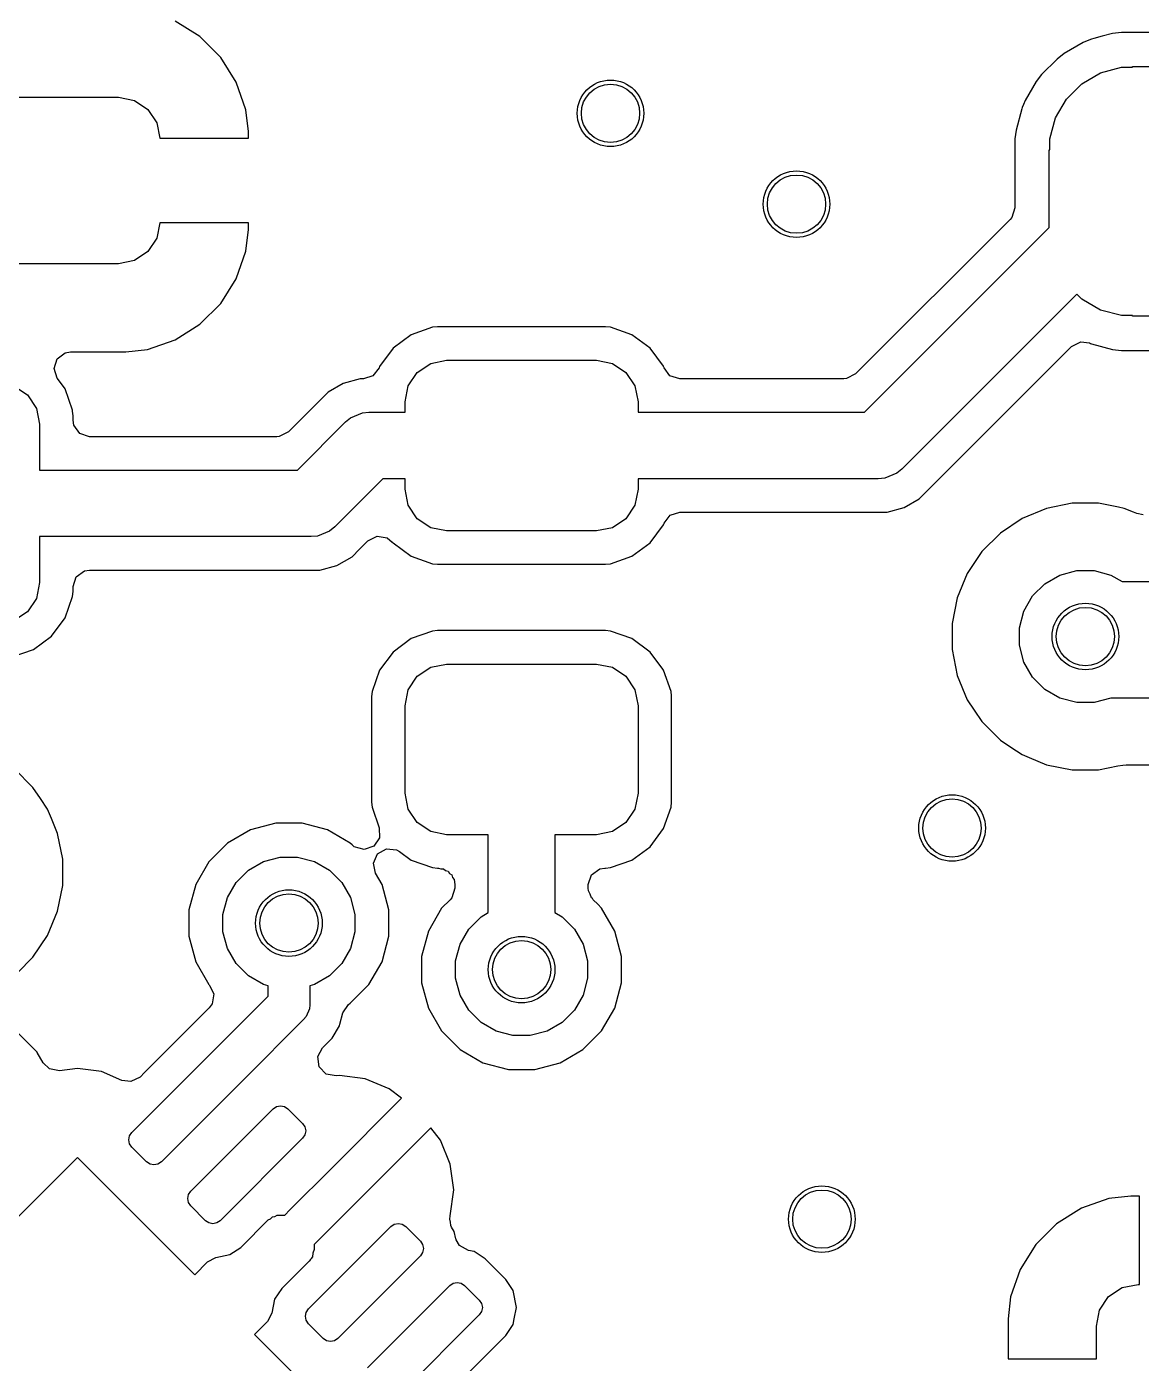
# Model space of a CAD drawing. Extents: x 3.9 to 7.48, y -4.89 to -2.91.
# Drawn here: x 6.8417 to 7.1052, y -4.2566 to -3.9406 of the extents above; entities that cross this region are included whole.
import ezdxf

# ---------------------------------------------------------------- set-up
doc = ezdxf.new("R2010")
doc.units = 0
doc.header["$MEASUREMENT"] = 0
doc.layers.add('BLACK', color=7, linetype='CONTINUOUS')

msp = doc.modelspace()

# ---------------------------------------------------------------- linework, layer by layer
at = {"layer": 'BLACK', "linetype": 'CONTINUOUS'}
for p, q in [((6.88264, -3.94291), (6.87678, -3.93923)), ((6.88754, -3.94781), (6.88264, -3.94291)), ((6.88264, -3.94291), (6.88264, -3.94291)), ((7.09279, -3.94377), (7.09144, -3.94432)), ((7.09339, -3.94352), (7.09279, -3.94377)), ((7.09396, -3.94336), (7.09339, -3.94352)), ((7.09595, -3.94283), (7.09396, -3.94336)), ((7.0984, -3.94217), (7.09595, -3.94283)), ((7.10049, -3.9419), (7.0984, -3.94217)), ((7.0984, -3.94217), (7.0984, -3.94217)), ((7.0984, -3.94217), (7.0984, -3.94217)), ((7.12277, -3.9419), (7.10049, -3.9419)), ((7.08695, -3.94692), (7.08528, -3.9482)), ((7.09144, -3.94432), (7.08695, -3.94692)), ((6.89122, -3.95367), (6.88754, -3.94781)), ((7.08528, -3.9482), (7.08161, -3.95187)), ((7.09555, -3.95149), (7.10051, -3.95016)), ((7.10051, -3.95016), (7.10308, -3.95016)), ((7.10308, -3.95016), (7.10308, -3.94999)), ((7.10308, -3.94999), (7.12277, -3.94999)), ((7.08033, -3.95354), (7.07773, -3.95803)), ((7.08161, -3.95187), (7.08033, -3.95354)), ((7.0911, -3.95406), (7.09555, -3.95149)), ((6.8935, -3.9602), (6.89122, -3.95367)), ((7.08747, -3.95769), (7.0911, -3.95406)), ((6.82597, -3.95723), (6.86338, -3.95723)), ((6.86338, -3.95723), (6.86714, -3.95798)), ((6.86714, -3.95798), (6.87034, -3.96012)), ((7.07705, -3.95967), (7.07693, -3.95998)), ((7.07736, -3.95894), (7.07705, -3.95967)), ((7.07773, -3.95803), (7.07736, -3.95894)), ((7.0849, -3.96214), (7.08747, -3.95769)), ((6.87034, -3.96012), (6.87247, -3.96331)), ((6.89408, -3.96535), (6.8935, -3.9602)), ((6.8935, -3.9602), (6.8935, -3.9602)), ((7.07693, -3.95998), (7.07558, -3.96499)), ((7.07693, -3.95998), (7.07693, -3.95998)), ((7.08357, -3.9671), (7.0849, -3.96214)), ((6.87247, -3.96331), (6.87319, -3.96692)), ((6.89408, -3.96692), (6.89408, -3.96535)), ((6.89408, -3.96535), (6.89408, -3.96535)), ((7.07558, -3.96499), (7.07531, -3.96708)), ((6.87319, -3.96692), (6.89408, -3.96692)), ((6.89408, -3.96692), (6.89408, -3.96692)), ((7.07531, -3.96708), (7.07531, -3.98338)), ((7.08357, -3.96967), (7.08357, -3.9671)), ((7.0834, -3.98807), (7.0834, -3.96967)), ((7.0834, -3.96967), (7.08357, -3.96967)), ((7.07531, -3.98338), (7.07456, -3.98567)), ((6.87319, -3.98692), (6.87247, -3.99053)), ((6.89408, -3.98692), (6.87319, -3.98692)), ((6.89408, -3.98849), (6.89408, -3.98692)), ((6.89408, -3.98692), (6.89408, -3.98692)), ((7.07417, -3.98614), (7.03762, -4.02268)), ((7.03975, -4.03172), (7.0834, -3.98807)), ((7.07456, -3.98567), (7.07417, -3.98614)), ((6.87247, -3.99053), (6.87034, -3.99372)), ((6.8935, -3.99364), (6.89408, -3.98849)), ((6.89408, -3.98849), (6.89408, -3.98849)), ((6.87034, -3.99372), (6.86714, -3.99585)), ((6.89122, -4.00017), (6.8935, -3.99364)), ((6.8935, -3.99364), (6.8935, -3.99364)), ((6.86338, -3.9966), (6.82597, -3.9966)), ((6.86714, -3.99585), (6.86338, -3.9966)), ((6.88754, -4.00603), (6.89122, -4.00017)), ((7.08993, -4.00381), (7.04858, -4.04516)), ((7.0911, -4.00498), (7.08993, -4.00381)), ((6.88264, -4.01092), (6.88754, -4.00603)), ((7.09555, -4.00755), (7.0911, -4.00498)), ((7.10051, -4.00888), (7.09555, -4.00755)), ((7.10308, -4.00888), (7.10051, -4.00888)), ((7.10308, -4.00904), (7.10308, -4.00888)), ((7.12277, -4.00904), (7.10308, -4.00904)), ((6.87678, -4.0146), (6.88264, -4.01092)), ((6.93258, -4.0134), (6.92828, -4.01657)), ((6.93762, -4.01163), (6.93258, -4.0134)), ((6.93882, -4.01152), (6.93762, -4.01163)), ((6.93762, -4.01163), (6.93762, -4.01163)), ((6.97853, -4.01152), (6.93882, -4.01152)), ((6.93882, -4.01152), (6.93882, -4.01152)), ((6.97973, -4.01163), (6.97853, -4.01152)), ((6.97853, -4.01152), (6.97853, -4.01152)), ((6.98477, -4.0134), (6.97973, -4.01163)), ((6.97973, -4.01163), (6.97973, -4.01163)), ((6.98907, -4.01657), (6.98477, -4.0134)), ((6.87025, -4.01689), (6.87678, -4.0146)), ((6.92828, -4.01657), (6.9251, -4.02088)), ((6.92828, -4.01657), (6.92828, -4.01657)), ((6.99221, -4.02082), (6.98907, -4.01657)), ((6.98907, -4.01657), (6.98907, -4.01657)), ((6.98907, -4.01657), (6.98907, -4.01657)), ((6.98907, -4.01657), (6.98907, -4.01657)), ((6.98907, -4.01657), (6.98907, -4.01657)), ((7.05269, -4.05221), (7.08872, -4.01618)), ((7.08872, -4.01618), (7.09086, -4.01509)), ((7.09086, -4.01509), (7.09296, -4.01534)), ((7.09296, -4.01534), (7.09317, -4.01543)), ((7.09317, -4.01543), (7.09339, -4.01552)), ((7.09339, -4.01552), (7.09339, -4.01552)), ((7.09339, -4.01552), (7.09339, -4.01552)), ((7.09339, -4.01552), (7.0984, -4.01686)), ((6.84815, -4.0214), (6.84887, -4.0191)), ((6.84887, -4.0191), (6.85081, -4.01767)), ((6.85081, -4.01767), (6.85204, -4.01747)), ((6.85204, -4.01747), (6.8651, -4.01747)), ((6.8651, -4.01747), (6.87025, -4.01689)), ((6.8651, -4.01747), (6.8651, -4.01747)), ((6.87025, -4.01689), (6.87025, -4.01689)), ((6.93719, -4.02016), (6.94096, -4.01941)), ((6.94096, -4.01941), (6.97639, -4.01941)), ((6.97639, -4.01941), (6.98016, -4.02016)), ((7.0984, -4.01686), (7.10049, -4.01713)), ((7.10049, -4.01713), (7.10049, -4.01713)), ((7.10049, -4.01713), (7.12277, -4.01713)), ((6.84891, -4.02368), (6.84815, -4.0214)), ((6.92498, -4.02121), (6.92352, -4.02313)), ((6.9251, -4.02088), (6.92498, -4.02121)), ((6.9251, -4.02088), (6.9251, -4.02088)), ((6.93187, -4.02549), (6.934, -4.0223)), ((6.934, -4.0223), (6.93719, -4.02016)), ((6.98016, -4.02016), (6.98335, -4.0223)), ((6.98335, -4.0223), (6.98548, -4.02549)), ((6.99225, -4.02088), (6.99221, -4.02082)), ((6.99237, -4.02121), (6.99225, -4.02088)), ((6.99376, -4.02308), (6.99237, -4.02121)), ((6.99605, -4.02382), (6.99376, -4.02308)), ((7.03762, -4.02268), (7.03547, -4.02378)), ((6.83866, -4.02547), (6.84186, -4.0276)), ((6.85034, -4.02563), (6.84891, -4.02368)), ((6.85075, -4.02618), (6.85034, -4.02563)), ((6.85252, -4.03123), (6.85075, -4.02618)), ((6.91651, -4.0249), (6.91292, -4.02697)), ((6.92052, -4.02382), (6.91651, -4.0249)), ((6.91651, -4.0249), (6.91651, -4.0249)), ((6.91651, -4.0249), (6.91651, -4.0249)), ((6.91651, -4.0249), (6.91651, -4.0249)), ((6.9213, -4.02382), (6.92052, -4.02382)), ((6.92352, -4.02313), (6.9213, -4.02382)), ((6.93112, -4.02926), (6.93187, -4.02549)), ((6.98548, -4.02549), (6.98623, -4.02926)), ((7.03486, -4.02382), (6.99605, -4.02382)), ((7.03547, -4.02378), (7.03486, -4.02382)), ((6.84186, -4.0276), (6.84399, -4.0308)), ((6.91292, -4.02697), (6.90354, -4.03636)), ((6.93112, -4.03172), (6.93112, -4.02926)), ((6.98623, -4.02926), (6.98623, -4.03172)), ((6.84399, -4.0308), (6.84474, -4.03456)), ((6.85261, -4.03223), (6.85252, -4.03123)), ((6.85263, -4.03243), (6.85261, -4.03223)), ((6.85263, -4.0336), (6.85263, -4.03243)), ((6.85263, -4.03243), (6.85263, -4.03243)), ((6.91823, -4.03304), (6.92106, -4.03187)), ((6.92106, -4.03187), (6.9226, -4.03172)), ((6.9226, -4.03172), (6.93112, -4.03172)), ((6.98623, -4.03172), (7.03975, -4.03172)), ((6.84474, -4.03456), (6.84474, -4.04539)), ((6.85282, -4.0348), (6.85263, -4.0336)), ((6.85424, -4.03675), (6.85282, -4.0348)), ((6.90567, -4.04539), (6.91703, -4.03402)), ((6.91703, -4.03402), (6.91823, -4.03304)), ((6.85653, -4.0375), (6.85424, -4.03675)), ((6.90078, -4.0375), (6.85653, -4.0375)), ((6.90139, -4.03745), (6.90078, -4.0375)), ((6.90354, -4.03636), (6.90139, -4.03745)), ((7.04858, -4.04516), (7.04738, -4.04614)), ((6.84474, -4.04539), (6.90567, -4.04539)), ((6.92586, -4.04747), (6.91449, -4.05883)), ((6.93112, -4.04747), (6.92586, -4.04747)), ((6.93112, -4.04993), (6.93112, -4.04747)), ((7.04301, -4.04747), (6.98623, -4.04747)), ((6.98623, -4.04747), (6.98623, -4.04993)), ((7.04455, -4.04731), (7.04301, -4.04747)), ((7.04738, -4.04614), (7.04455, -4.04731)), ((6.93187, -4.05369), (6.93112, -4.04993)), ((6.98623, -4.04993), (6.98548, -4.05369)), ((6.934, -4.05689), (6.93187, -4.05369)), ((6.98548, -4.05369), (6.98335, -4.05689)), ((7.04509, -4.05536), (7.0491, -4.05428)), ((7.0491, -4.05428), (7.05269, -4.05221)), ((7.0491, -4.05428), (7.0491, -4.05428)), ((7.0491, -4.05428), (7.0491, -4.05428)), ((7.05269, -4.05221), (7.05269, -4.05221)), ((7.05269, -4.05221), (7.05269, -4.05221)), ((7.08279, -4.05446), (7.07705, -4.05683)), ((7.08888, -4.05325), (7.08279, -4.05446)), ((7.08279, -4.05446), (7.08279, -4.05446)), ((7.09509, -4.05325), (7.08888, -4.05325)), ((7.08888, -4.05325), (7.08888, -4.05325)), ((7.09979, -4.05418), (7.09509, -4.05325)), ((7.09509, -4.05325), (7.09509, -4.05325)), ((7.10117, -4.05446), (7.09979, -4.05418)), ((7.10333, -4.05535), (7.10117, -4.05446)), ((6.93719, -4.05902), (6.934, -4.05689)), ((6.98335, -4.05689), (6.98016, -4.05902)), ((6.99237, -4.05797), (6.99383, -4.05605)), ((6.99383, -4.05605), (6.99605, -4.05536)), ((6.99605, -4.05536), (7.04509, -4.05536)), ((7.04509, -4.05536), (7.04509, -4.05536)), ((7.07705, -4.05683), (7.07189, -4.06028)), ((7.07705, -4.05683), (7.07705, -4.05683)), ((7.10411, -4.05567), (7.10333, -4.05535)), ((7.1056, -4.05597), (7.10411, -4.05567)), ((6.91046, -4.06099), (6.90893, -4.06114)), ((6.9133, -4.05981), (6.91046, -4.06099)), ((6.91449, -4.05883), (6.9133, -4.05981)), ((6.94096, -4.05977), (6.93719, -4.05902)), ((6.97639, -4.05977), (6.94096, -4.05977)), ((6.98016, -4.05902), (6.97639, -4.05977)), ((6.98907, -4.06261), (6.99225, -4.05831)), ((6.99225, -4.05831), (6.99237, -4.05797)), ((7.07189, -4.06028), (7.0675, -4.06467)), ((7.07189, -4.06028), (7.07189, -4.06028)), ((6.90893, -4.06114), (6.84474, -4.06114)), ((6.84474, -4.06114), (6.84474, -4.07197)), ((6.91861, -4.06588), (6.92036, -4.06413)), ((6.92036, -4.06413), (6.92236, -4.06213)), ((6.92236, -4.06213), (6.9245, -4.06104)), ((6.9245, -4.06104), (6.92688, -4.06142)), ((6.92688, -4.06142), (6.92806, -4.06241)), ((6.92806, -4.06241), (6.92807, -4.0624)), ((6.92807, -4.0624), (6.92819, -4.06252)), ((6.92819, -4.06252), (6.92825, -4.06257)), ((6.92825, -4.06257), (6.92828, -4.06261)), ((6.92828, -4.06261), (6.92828, -4.06261)), ((6.92828, -4.06261), (6.92828, -4.06261)), ((6.92828, -4.06261), (6.92828, -4.06261)), ((6.92828, -4.06261), (6.92828, -4.06261)), ((6.92828, -4.06261), (6.93258, -4.06578)), ((6.98477, -4.06578), (6.98907, -4.06261)), ((6.91501, -4.06796), (6.91861, -4.06588)), ((6.93258, -4.06578), (6.93258, -4.06578)), ((6.93258, -4.06578), (6.93258, -4.06578)), ((6.93258, -4.06578), (6.93762, -4.06755)), ((6.97973, -4.06755), (6.98477, -4.06578)), ((7.0675, -4.06467), (7.06405, -4.06983)), ((7.0675, -4.06467), (7.0675, -4.06467)), ((6.85338, -4.07064), (6.85532, -4.06922)), ((6.85532, -4.06922), (6.85653, -4.06903)), ((6.85653, -4.06903), (6.911, -4.06903)), ((6.911, -4.06903), (6.91501, -4.06796)), ((6.911, -4.06903), (6.911, -4.06903)), ((6.91501, -4.06796), (6.91501, -4.06796)), ((6.91501, -4.06796), (6.91501, -4.06796)), ((6.93762, -4.06755), (6.93882, -4.06766)), ((6.93882, -4.06766), (6.93882, -4.06766)), ((6.93882, -4.06766), (6.93882, -4.06766)), ((6.93882, -4.06766), (6.97853, -4.06766)), ((6.97853, -4.06766), (6.97973, -4.06755)), ((6.97853, -4.06766), (6.97853, -4.06766)), ((7.06405, -4.06983), (7.06168, -4.07557)), ((7.06405, -4.06983), (7.06405, -4.06983)), ((7.0824, -4.07227), (7.08596, -4.07021)), ((7.08596, -4.07021), (7.08993, -4.06915)), ((7.08993, -4.06915), (7.09404, -4.06915)), ((7.09404, -4.06915), (7.09801, -4.07021)), ((7.09801, -4.07021), (7.10065, -4.07174)), ((6.84474, -4.07197), (6.84399, -4.07573)), ((6.85263, -4.07293), (6.85338, -4.07064)), ((6.85263, -4.0741), (6.85263, -4.07293)), ((7.07949, -4.07517), (7.0824, -4.07227)), ((7.10065, -4.07174), (7.13912, -4.07174)), ((6.84399, -4.07573), (6.84186, -4.07893)), ((6.85075, -4.08035), (6.85252, -4.0753)), ((6.85252, -4.0753), (6.85263, -4.0741)), ((6.85263, -4.0741), (6.85263, -4.0741)), ((7.06168, -4.07557), (7.06047, -4.08166)), ((7.06168, -4.07557), (7.06168, -4.07557)), ((7.07743, -4.07873), (7.07949, -4.07517)), ((6.84186, -4.07893), (6.83866, -4.08106)), ((7.07637, -4.08271), (7.07743, -4.07873)), ((6.84758, -4.08465), (6.85075, -4.08035)), ((7.06047, -4.08166), (7.06047, -4.08786)), ((7.07637, -4.08682), (7.07637, -4.08271)), ((6.84328, -4.08782), (6.84758, -4.08465)), ((6.93258, -4.08525), (6.92828, -4.08842)), ((6.93762, -4.08348), (6.93258, -4.08525)), ((6.93882, -4.08337), (6.93762, -4.08348)), ((6.93762, -4.08348), (6.93762, -4.08348)), ((6.97853, -4.08337), (6.93882, -4.08337)), ((6.93882, -4.08337), (6.93882, -4.08337)), ((6.97973, -4.08348), (6.97853, -4.08337)), ((6.97853, -4.08337), (6.97853, -4.08337)), ((6.98477, -4.08525), (6.97973, -4.08348)), ((6.97973, -4.08348), (6.97973, -4.08348)), ((6.98907, -4.08842), (6.98477, -4.08525)), ((6.83823, -4.08959), (6.84328, -4.08782)), ((6.92828, -4.08842), (6.9251, -4.09273)), ((6.92828, -4.08842), (6.92828, -4.08842)), ((6.99205, -4.09246), (6.98907, -4.08842)), ((6.98907, -4.08842), (6.98907, -4.08842)), ((6.98907, -4.08842), (6.98907, -4.08842)), ((6.98907, -4.08842), (6.98907, -4.08842)), ((6.98907, -4.08842), (6.98907, -4.08842)), ((7.06047, -4.08786), (7.06168, -4.09395)), ((7.07743, -4.09079), (7.07637, -4.08682)), ((6.934, -4.09415), (6.93719, -4.09201)), ((6.93719, -4.09201), (6.94096, -4.09126)), ((6.94096, -4.09126), (6.97639, -4.09126)), ((6.97639, -4.09126), (6.98016, -4.09201)), ((6.98016, -4.09201), (6.98335, -4.09415)), ((6.99225, -4.09273), (6.99205, -4.09246)), ((7.07949, -4.09435), (7.07743, -4.09079)), ((6.9251, -4.09273), (6.92333, -4.09777)), ((6.93187, -4.09734), (6.934, -4.09415)), ((6.98335, -4.09415), (6.98548, -4.09734)), ((6.99402, -4.09777), (6.99225, -4.09273)), ((7.06168, -4.09395), (7.06168, -4.09395)), ((7.06168, -4.09395), (7.06405, -4.09969)), ((7.0824, -4.09725), (7.07949, -4.09435)), ((6.92333, -4.09777), (6.92322, -4.09897)), ((6.92333, -4.09777), (6.92333, -4.09777)), ((6.93112, -4.10111), (6.93187, -4.09734)), ((6.98548, -4.09734), (6.98623, -4.10111)), ((6.99411, -4.09875), (6.99402, -4.09777)), ((6.99413, -4.09897), (6.99411, -4.09875)), ((7.08596, -4.09931), (7.0824, -4.09725)), ((6.92322, -4.09897), (6.92322, -4.12391)), ((6.93112, -4.12178), (6.93112, -4.10111)), ((6.98623, -4.10111), (6.98623, -4.12178)), ((6.99413, -4.12391), (6.99413, -4.09897)), ((6.99413, -4.09897), (6.99413, -4.09897)), ((7.06405, -4.09969), (7.06405, -4.09969)), ((7.06405, -4.09969), (7.0657, -4.10216)), ((7.08993, -4.10037), (7.08596, -4.09931)), ((7.09404, -4.10037), (7.08993, -4.10037)), ((7.09801, -4.09931), (7.09404, -4.10037)), ((7.09803, -4.0993), (7.09801, -4.09931)), ((7.12534, -4.0993), (7.09803, -4.0993)), ((7.0657, -4.10216), (7.0675, -4.10485)), ((7.0675, -4.10485), (7.07189, -4.10924)), ((7.07189, -4.10924), (7.07434, -4.11088)), ((7.07434, -4.11088), (7.07705, -4.11269)), ((7.07705, -4.11269), (7.07705, -4.11269)), ((7.07705, -4.11269), (7.07867, -4.11336)), ((7.07867, -4.11336), (7.08279, -4.11507)), ((6.84315, -4.12043), (6.83876, -4.11604)), ((7.08279, -4.11507), (7.08888, -4.11628)), ((7.08888, -4.11628), (7.08888, -4.11628)), ((7.08888, -4.11628), (7.09509, -4.11628)), ((7.09509, -4.11628), (7.09965, -4.11537)), ((7.09509, -4.11628), (7.09509, -4.11628)), ((7.09965, -4.11537), (7.10081, -4.11514)), ((7.10081, -4.11514), (7.10157, -4.11506)), ((7.10157, -4.11506), (7.10857, -4.11506)), ((6.84491, -4.12305), (6.84315, -4.12043)), ((6.8466, -4.12559), (6.84491, -4.12305)), ((6.92322, -4.12391), (6.92333, -4.12511)), ((6.93187, -4.12554), (6.93112, -4.12178)), ((6.98623, -4.12178), (6.98548, -4.12554)), ((6.99402, -4.12511), (6.99413, -4.12391)), ((6.99413, -4.12391), (6.99413, -4.12391)), ((6.84752, -4.12781), (6.8466, -4.12559)), ((6.8466, -4.12559), (6.8466, -4.12559)), ((6.92333, -4.12511), (6.92333, -4.12511)), ((6.92333, -4.12511), (6.92503, -4.12996)), ((6.934, -4.12874), (6.93187, -4.12554)), ((6.98548, -4.12554), (6.98335, -4.12874)), ((6.99225, -4.13016), (6.99402, -4.12511)), ((6.84898, -4.13132), (6.84752, -4.12781)), ((6.89455, -4.13049), (6.88916, -4.1336)), ((6.90056, -4.12888), (6.89455, -4.13049)), ((6.90679, -4.12888), (6.90056, -4.12888)), ((6.9128, -4.13049), (6.90679, -4.12888)), ((6.91819, -4.1336), (6.9128, -4.13049)), ((6.92503, -4.12996), (6.92509, -4.13237)), ((6.93719, -4.13087), (6.934, -4.12874)), ((6.98335, -4.12874), (6.98016, -4.13087)), ((6.98907, -4.13446), (6.99225, -4.13016)), ((6.85019, -4.13741), (6.84898, -4.13132)), ((6.88916, -4.1336), (6.88476, -4.138)), ((6.9186, -4.134), (6.91819, -4.1336)), ((6.92509, -4.13237), (6.92371, -4.13435)), ((6.94096, -4.13162), (6.93719, -4.13087)), ((6.9508, -4.13162), (6.94096, -4.13162)), ((6.9508, -4.15003), (6.9508, -4.13162)), ((6.97639, -4.13162), (6.96655, -4.13162)), ((6.96655, -4.13162), (6.96655, -4.15003)), ((6.98016, -4.13087), (6.97639, -4.13162)), ((6.91913, -4.13445), (6.9186, -4.134)), ((6.92144, -4.13514), (6.91913, -4.13445)), ((6.92371, -4.13435), (6.92144, -4.13514)), ((6.92365, -4.13834), (6.92463, -4.13614)), ((6.92463, -4.13614), (6.92672, -4.13494)), ((6.92672, -4.13494), (6.92911, -4.13519)), ((6.92911, -4.13519), (6.92984, -4.13562)), ((6.92984, -4.13562), (6.93258, -4.13763)), ((6.98477, -4.13763), (6.98907, -4.13446)), ((6.85019, -4.14362), (6.85019, -4.13741)), ((6.88476, -4.138), (6.88164, -4.14339)), ((6.89118, -4.14293), (6.89409, -4.14002)), ((6.89409, -4.14002), (6.89765, -4.13797)), ((6.89765, -4.13797), (6.90162, -4.1369)), ((6.90162, -4.1369), (6.90573, -4.1369)), ((6.90573, -4.1369), (6.9097, -4.13797)), ((6.9097, -4.13797), (6.91326, -4.14002)), ((6.91326, -4.14002), (6.91617, -4.14293)), ((6.92415, -4.1407), (6.92365, -4.13834)), ((6.93258, -4.13763), (6.93258, -4.13763)), ((6.93258, -4.13763), (6.93258, -4.13763)), ((6.93258, -4.13763), (6.93762, -4.1394)), ((6.93762, -4.1394), (6.93882, -4.13951)), ((6.93882, -4.13951), (6.93882, -4.13951)), ((6.93882, -4.13951), (6.93882, -4.13951)), ((6.93882, -4.13951), (6.93901, -4.13951)), ((6.93901, -4.13951), (6.9396, -4.1397)), ((6.9396, -4.1397), (6.94021, -4.1397)), ((6.94021, -4.1397), (6.94071, -4.14007)), ((6.97519, -4.14112), (6.97714, -4.1397)), ((6.97714, -4.1397), (6.97834, -4.13951)), ((6.97834, -4.13951), (6.97853, -4.13951)), ((6.97853, -4.13951), (6.97973, -4.1394)), ((6.97853, -4.13951), (6.97853, -4.13951)), ((6.97973, -4.1394), (6.98477, -4.13763)), ((6.88913, -4.14649), (6.89118, -4.14293)), ((6.91617, -4.14293), (6.91822, -4.14649)), ((6.92571, -4.14339), (6.92415, -4.1407)), ((6.94071, -4.14007), (6.9413, -4.14026)), ((6.9413, -4.14026), (6.94166, -4.14076)), ((6.94166, -4.14076), (6.94216, -4.14112)), ((6.94216, -4.14112), (6.94235, -4.14171)), ((6.94235, -4.14171), (6.94272, -4.14221)), ((6.94272, -4.14221), (6.94291, -4.14341)), ((6.97444, -4.14341), (6.97519, -4.14112)), ((6.84898, -4.14971), (6.85019, -4.14362)), ((6.88164, -4.14339), (6.88003, -4.1494)), ((6.92732, -4.1494), (6.92571, -4.14339)), ((6.94291, -4.14424), (6.94216, -4.14653)), ((6.94291, -4.14341), (6.94291, -4.14424)), ((6.97444, -4.14424), (6.97444, -4.14341)), ((6.97449, -4.14485), (6.97444, -4.14424)), ((6.9749, -4.14566), (6.97449, -4.14485)), ((6.97519, -4.14653), (6.9749, -4.14566)), ((6.88003, -4.1494), (6.88003, -4.15563)), ((6.88806, -4.15046), (6.88913, -4.14649)), ((6.91822, -4.14649), (6.91929, -4.15046)), ((6.92732, -4.15563), (6.92732, -4.1494)), ((6.93976, -4.149), (6.93664, -4.15439)), ((6.94177, -4.14699), (6.93976, -4.149)), ((6.93976, -4.149), (6.93976, -4.149)), ((6.93976, -4.149), (6.93976, -4.149)), ((6.94216, -4.14653), (6.94177, -4.14699)), ((6.97544, -4.14671), (6.97519, -4.14653)), ((6.97558, -4.14699), (6.97544, -4.14671)), ((6.97667, -4.14808), (6.97558, -4.14699)), ((6.97759, -4.149), (6.97667, -4.14808)), ((6.98071, -4.15439), (6.97759, -4.149)), ((6.8466, -4.15545), (6.84898, -4.14971)), ((6.88806, -4.15457), (6.88806, -4.15046)), ((6.91929, -4.15046), (6.91929, -4.15457)), ((6.94618, -4.15393), (6.94909, -4.15102)), ((6.94909, -4.15102), (6.9508, -4.15003)), ((6.96655, -4.15003), (6.96826, -4.15102)), ((6.96826, -4.15102), (6.97117, -4.15393)), ((6.84315, -4.16061), (6.8466, -4.15545)), ((6.88003, -4.15563), (6.88164, -4.16164)), ((6.88913, -4.15854), (6.88806, -4.15457)), ((6.91929, -4.15457), (6.91822, -4.15854)), ((6.92571, -4.16164), (6.92732, -4.15563)), ((6.93664, -4.15439), (6.93503, -4.1604)), ((6.94413, -4.15749), (6.94618, -4.15393)), ((6.97117, -4.15393), (6.97322, -4.15749)), ((6.98232, -4.1604), (6.98071, -4.15439)), ((6.89118, -4.1621), (6.88913, -4.15854)), ((6.91822, -4.15854), (6.91617, -4.1621)), ((6.94306, -4.16146), (6.94413, -4.15749)), ((6.97322, -4.15749), (6.97429, -4.16146)), ((6.83951, -4.16426), (6.84315, -4.16061)), ((6.84315, -4.16061), (6.84315, -4.16061)), ((6.88164, -4.16164), (6.88476, -4.16703)), ((6.89409, -4.16501), (6.89118, -4.1621)), ((6.91617, -4.1621), (6.91326, -4.16501)), ((6.92259, -4.16703), (6.92571, -4.16164)), ((6.93503, -4.1604), (6.93503, -4.16663)), ((6.94306, -4.16557), (6.94306, -4.16146)), ((6.97429, -4.16146), (6.97429, -4.16557)), ((6.98232, -4.16663), (6.98232, -4.1604)), ((6.89765, -4.16707), (6.89409, -4.16501)), ((6.91326, -4.16501), (6.9097, -4.16707)), ((6.88476, -4.16703), (6.8848, -4.16708)), ((6.8848, -4.16708), (6.88482, -4.16712)), ((6.88482, -4.16712), (6.88491, -4.16724)), ((6.88491, -4.16724), (6.88489, -4.16725)), ((6.88489, -4.16725), (6.88589, -4.16922)), ((6.89875, -4.16736), (6.89765, -4.16707)), ((6.89875, -4.1698), (6.89875, -4.16736)), ((6.9097, -4.16707), (6.9086, -4.16736)), ((6.9086, -4.16736), (6.9086, -4.17184)), ((6.91819, -4.17143), (6.92259, -4.16703)), ((6.93503, -4.16663), (6.93664, -4.17264)), ((6.94413, -4.16954), (6.94306, -4.16557)), ((6.97429, -4.16557), (6.97322, -4.16954)), ((6.98071, -4.17264), (6.98232, -4.16663)), ((6.88552, -4.1716), (6.8848, -4.17259)), ((6.88589, -4.16922), (6.88552, -4.1716)), ((6.88604, -4.18252), (6.89875, -4.1698)), ((6.91774, -4.17175), (6.91812, -4.17149)), ((6.91812, -4.17149), (6.91819, -4.17144)), ((6.91819, -4.17144), (6.91819, -4.17143)), ((6.94618, -4.1731), (6.94413, -4.16954)), ((6.97322, -4.16954), (6.97117, -4.1731)), ((6.8848, -4.17259), (6.86952, -4.18787)), ((6.90777, -4.17457), (6.90715, -4.17532)), ((6.9085, -4.1728), (6.90777, -4.17457)), ((6.9086, -4.17184), (6.9085, -4.1728)), ((6.91571, -4.17644), (6.91642, -4.17377)), ((6.91642, -4.17377), (6.91774, -4.17175)), ((6.93664, -4.17264), (6.93976, -4.17803)), ((6.94909, -4.17601), (6.94618, -4.1731)), ((6.97117, -4.1731), (6.96826, -4.17601)), ((6.97759, -4.17803), (6.98071, -4.17264)), ((6.90715, -4.17532), (6.893, -4.18948)), ((6.91393, -4.17971), (6.91562, -4.17679)), ((6.91562, -4.17679), (6.91571, -4.17644)), ((6.95265, -4.17807), (6.94909, -4.17601)), ((6.96826, -4.17601), (6.9647, -4.17807)), ((6.84194, -4.18084), (6.83951, -4.17841)), ((6.84413, -4.18304), (6.84194, -4.18084)), ((6.91159, -4.18205), (6.91393, -4.17971)), ((6.93976, -4.17803), (6.94416, -4.18243)), ((6.95662, -4.17913), (6.95265, -4.17807)), ((6.96073, -4.17913), (6.95662, -4.17913)), ((6.9647, -4.17807), (6.96073, -4.17913)), ((6.97319, -4.18243), (6.97759, -4.17803)), ((6.84418, -4.18312), (6.84413, -4.18304)), ((6.84557, -4.18552), (6.84418, -4.18312)), ((6.86655, -4.202), (6.88604, -4.18252)), ((6.88604, -4.18252), (6.88604, -4.18252)), ((6.91051, -4.18409), (6.91159, -4.18205)), ((6.91083, -4.18648), (6.91051, -4.18409)), ((6.94416, -4.18243), (6.94955, -4.18555)), ((6.9678, -4.18555), (6.97319, -4.18243)), ((6.8471, -4.18701), (6.84557, -4.18552)), ((6.84947, -4.18743), (6.8471, -4.18701)), ((6.85367, -4.18686), (6.84947, -4.18743)), ((6.85936, -4.18764), (6.85367, -4.18686)), ((6.85367, -4.18686), (6.85367, -4.18686)), ((6.91249, -4.18823), (6.91083, -4.18648)), ((6.94955, -4.18555), (6.95556, -4.18716)), ((6.95556, -4.18716), (6.95556, -4.18716)), ((6.95556, -4.18716), (6.96179, -4.18716)), ((6.96179, -4.18716), (6.9678, -4.18555)), ((6.96179, -4.18716), (6.96179, -4.18716)), ((6.86417, -4.18973), (6.85936, -4.18764)), ((6.86633, -4.19), (6.86417, -4.18973)), ((6.86848, -4.18891), (6.86633, -4.19)), ((6.86952, -4.18787), (6.86848, -4.18891)), ((6.86952, -4.18787), (6.86952, -4.18787)), ((6.86952, -4.18787), (6.86952, -4.18787)), ((6.86952, -4.18787), (6.86952, -4.18787)), ((6.893, -4.18948), (6.87351, -4.20896)), ((6.893, -4.18948), (6.893, -4.18948)), ((6.91485, -4.18867), (6.91249, -4.18823)), ((6.91562, -4.18857), (6.91485, -4.18867)), ((6.92171, -4.18937), (6.91562, -4.18857)), ((6.91562, -4.18857), (6.91562, -4.18857)), ((6.92738, -4.19172), (6.92171, -4.18937)), ((6.92171, -4.18937), (6.92171, -4.18937)), ((6.93028, -4.19395), (6.92738, -4.19172)), ((6.92738, -4.19172), (6.92738, -4.19172)), ((6.88047, -4.21592), (6.89996, -4.19644)), ((6.89996, -4.19644), (6.90076, -4.1959)), ((6.90076, -4.1959), (6.9017, -4.19572)), ((6.9017, -4.19572), (6.90264, -4.1959)), ((6.90264, -4.1959), (6.90344, -4.19644)), ((6.90344, -4.19644), (6.90692, -4.19992)), ((6.91388, -4.21036), (6.93028, -4.19395)), ((6.93028, -4.19395), (6.93028, -4.19395)), ((6.90692, -4.19992), (6.90745, -4.20071)), ((6.86583, -4.20374), (6.86602, -4.2028)), ((6.86602, -4.2028), (6.86655, -4.202)), ((6.90745, -4.2026), (6.90692, -4.2034)), ((6.90745, -4.20071), (6.90764, -4.20166)), ((6.90764, -4.20166), (6.90745, -4.2026)), ((6.93724, -4.20091), (6.92084, -4.21732)), ((6.93947, -4.20381), (6.93724, -4.20091)), ((6.86602, -4.20469), (6.86583, -4.20374)), ((6.86655, -4.20548), (6.86602, -4.20469)), ((6.87003, -4.20896), (6.86655, -4.20548)), ((6.90692, -4.2034), (6.88743, -4.22288)), ((6.94182, -4.20949), (6.93947, -4.20381)), ((6.93947, -4.20381), (6.93947, -4.20381)), ((6.78408, -4.27752), (6.85367, -4.20792)), ((6.85367, -4.20792), (6.8814, -4.23565)), ((6.87083, -4.2095), (6.87003, -4.20896)), ((6.87177, -4.20968), (6.87083, -4.2095)), ((6.87271, -4.2095), (6.87177, -4.20968)), ((6.87351, -4.20896), (6.87271, -4.2095)), ((6.94262, -4.21558), (6.94182, -4.20949)), ((6.94182, -4.20949), (6.94182, -4.20949)), ((6.90388, -4.22035), (6.91388, -4.21036)), ((6.94181, -4.22173), (6.94262, -4.21558)), ((6.94262, -4.21558), (6.94262, -4.21558)), ((6.87975, -4.21766), (6.87994, -4.21672)), ((6.87994, -4.2186), (6.87975, -4.21766)), ((6.87994, -4.21672), (6.88047, -4.21592)), ((6.88047, -4.2194), (6.87994, -4.2186)), ((6.92084, -4.21732), (6.90963, -4.22852)), ((6.92084, -4.21732), (6.92084, -4.21732)), ((7.09754, -4.21767), (7.09101, -4.21996)), ((7.10269, -4.21709), (7.09754, -4.21767)), ((7.09754, -4.21767), (7.09754, -4.21767)), ((7.10475, -4.21709), (7.10269, -4.21709)), ((7.10475, -4.23796), (7.10475, -4.21709)), ((7.10475, -4.21709), (7.10475, -4.21709)), ((6.88395, -4.22288), (6.88047, -4.2194)), ((6.89932, -4.22242), (6.89976, -4.22199)), ((6.89976, -4.22199), (6.90037, -4.22189)), ((6.90037, -4.22189), (6.90092, -4.22161)), ((6.90092, -4.22161), (6.90153, -4.22156)), ((6.90153, -4.22156), (6.90267, -4.22156)), ((6.90267, -4.22156), (6.90388, -4.22035)), ((6.9417, -4.22251), (6.94181, -4.22173)), ((7.09101, -4.21996), (7.08515, -4.22364)), ((6.88475, -4.22342), (6.88395, -4.22288)), ((6.88569, -4.2236), (6.88475, -4.22342)), ((6.88663, -4.22342), (6.88569, -4.2236)), ((6.88743, -4.22288), (6.88663, -4.22342)), ((6.89229, -4.22919), (6.89877, -4.2227)), ((6.89877, -4.2227), (6.89932, -4.22242)), ((6.90831, -4.24376), (6.9278, -4.22427)), ((6.9278, -4.22427), (6.92859, -4.22374)), ((6.92859, -4.22374), (6.92954, -4.22355)), ((6.92954, -4.22355), (6.93048, -4.22374)), ((6.93048, -4.22374), (6.93128, -4.22427)), ((6.93128, -4.22427), (6.93476, -4.22775)), ((6.94191, -4.22325), (6.9417, -4.22251)), ((6.94194, -4.22403), (6.94191, -4.22325)), ((6.9421, -4.22445), (6.94194, -4.22403)), ((6.94277, -4.22545), (6.9421, -4.22445)), ((7.08515, -4.22364), (7.08025, -4.22853)), ((6.90963, -4.22852), (6.90963, -4.22966)), ((6.93476, -4.22775), (6.93529, -4.22855)), ((6.94311, -4.22715), (6.94277, -4.22545)), ((6.94322, -4.22745), (6.94311, -4.22715)), ((6.94401, -4.22873), (6.94322, -4.22745)), ((6.88443, -4.23262), (6.88642, -4.23155)), ((6.88642, -4.23155), (6.88973, -4.2309)), ((6.88973, -4.2309), (6.89229, -4.22919)), ((6.90921, -4.23143), (6.90893, -4.23181)), ((6.90935, -4.23053), (6.90921, -4.23143)), ((6.90963, -4.22966), (6.90935, -4.23053)), ((6.93476, -4.23123), (6.91527, -4.25072)), ((6.93529, -4.23044), (6.93476, -4.23123)), ((6.93529, -4.22855), (6.93548, -4.22949)), ((6.93548, -4.22949), (6.93529, -4.23044)), ((6.94611, -4.2299), (6.94401, -4.22873)), ((6.9475, -4.23018), (6.94611, -4.2299)), ((6.95006, -4.23189), (6.9475, -4.23018)), ((6.9475, -4.23018), (6.9475, -4.23018)), ((7.08025, -4.22853), (7.07657, -4.23439)), ((6.8814, -4.23565), (6.88443, -4.23262)), ((6.90849, -4.23242), (6.90201, -4.2389)), ((6.90876, -4.23204), (6.90849, -4.23242)), ((6.90889, -4.23195), (6.90876, -4.23204)), ((6.90893, -4.23181), (6.90889, -4.23195)), ((6.95498, -4.23681), (6.95006, -4.23189)), ((6.95006, -4.23189), (6.95006, -4.23189)), ((6.95006, -4.23189), (6.95006, -4.23189)), ((7.07657, -4.23439), (7.07429, -4.24092)), ((6.94172, -4.23819), (6.94251, -4.23766)), ((6.94251, -4.23766), (6.94346, -4.23747)), ((6.94346, -4.23747), (6.9444, -4.23766)), ((6.9444, -4.23766), (6.9452, -4.23819)), ((6.95669, -4.23937), (6.95498, -4.23681)), ((7.10065, -4.23871), (7.10441, -4.23796)), ((7.10441, -4.23796), (7.10475, -4.23796)), ((6.90201, -4.2389), (6.90029, -4.24146)), ((6.92223, -4.25768), (6.94172, -4.23819)), ((6.9452, -4.23819), (6.94867, -4.24167)), ((6.95749, -4.24341), (6.95669, -4.23937)), ((7.07429, -4.24092), (7.07371, -4.24607)), ((7.07429, -4.24092), (7.07429, -4.24092)), ((7.09532, -4.24403), (7.09746, -4.24084)), ((7.09746, -4.24084), (7.10065, -4.23871)), ((6.90029, -4.24146), (6.89964, -4.24477)), ((6.90778, -4.24456), (6.90831, -4.24376)), ((6.94867, -4.24167), (6.94921, -4.24247)), ((6.94921, -4.24247), (6.9494, -4.24341)), ((6.9494, -4.24341), (6.94921, -4.24436)), ((6.95696, -4.24607), (6.95749, -4.24341)), ((7.09457, -4.2478), (7.09532, -4.24403)), ((6.89857, -4.24676), (6.89554, -4.24979)), ((6.89964, -4.24477), (6.89857, -4.24676)), ((6.90759, -4.2455), (6.90778, -4.24456)), ((6.90778, -4.24644), (6.90759, -4.2455)), ((6.90831, -4.24724), (6.90778, -4.24644)), ((6.91179, -4.25072), (6.90831, -4.24724)), ((6.94867, -4.24515), (6.92919, -4.26464)), ((6.94921, -4.24436), (6.94867, -4.24515)), ((6.95498, -4.25001), (6.95669, -4.24745)), ((6.95669, -4.24745), (6.95696, -4.24607)), ((7.07371, -4.24607), (7.07371, -4.25552)), ((6.89554, -4.24979), (6.92327, -4.27752)), ((6.94228, -4.26271), (6.95498, -4.25001)), ((7.09457, -4.25552), (7.09457, -4.2478)), ((6.91259, -4.25126), (6.91179, -4.25072)), ((6.91353, -4.25144), (6.91259, -4.25126)), ((6.91447, -4.25126), (6.91353, -4.25144)), ((6.91527, -4.25072), (6.91447, -4.25126)), ((7.07371, -4.25552), (7.07371, -4.25552)), ((7.07371, -4.25552), (7.09457, -4.25552))]:
    msp.add_line(p, q, dxfattribs=at)
at = {"layer": 'BLACK'}
for centre in [(6.9797, -3.96104), (7.02367, -3.98252), (7.09198, -4.08476), (7.06045, -4.13004), (6.90367, -4.15252), (6.95867, -4.16352), (7.02967, -4.22252)]:
    msp.add_circle(centre, 0.00787, dxfattribs=at)
at = {"layer": 'WHITE'}
for centre in [(6.9797, -3.96104), (7.02367, -3.98252), (7.09198, -4.08476), (7.06045, -4.13004), (6.90367, -4.15252), (6.95867, -4.16352), (7.02967, -4.22252)]:
    msp.add_circle(centre, 0.00689, dxfattribs=at)

doc.saveas('drawing.dxf')
